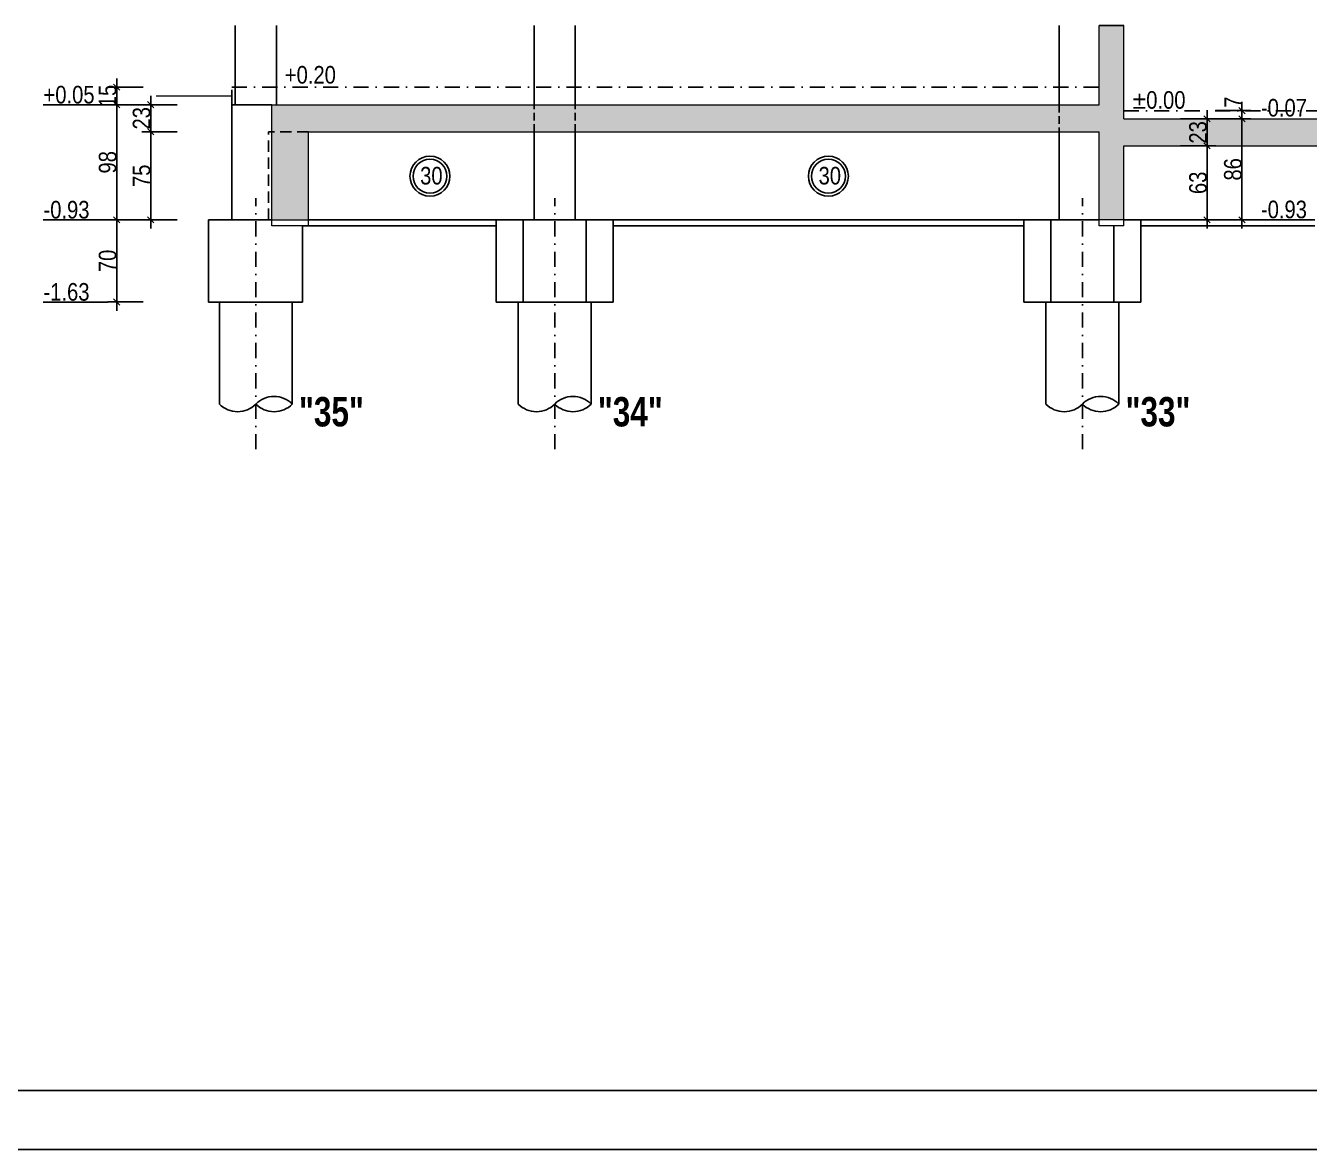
# Model space of a CAD drawing. Header units: centimetres. Extents: x 0 to 23018, y -29024 to -24812.
# Drawn here: x 18656 to 19749, y -29024 to -28067 of the extents above; entities that cross this region are included whole.
import ezdxf
from ezdxf.enums import TextEntityAlignment as Align

# ---------------------------------------------------------------- set-up
doc = ezdxf.new("R2010")
doc.units = ezdxf.units.CM
doc.header["$LTSCALE"] = 25.4
doc.header["$PDMODE"] = 1
doc.header["$PDSIZE"] = -2
doc.linetypes.add('CACHEX2', pattern=[19.05, 12.7, -6.35])
doc.linetypes.add('TIRETPTX2', pattern=[50.8, 25.4, -12.7, 0, -12.7])
for name, color, linetype in [('01_cote_gen', 4, 'Continuous'), ('01_linteaux', 2, 'Continuous'), ('01_murs_sup', 2, 'CACHEX2'), ('01_poch_BN', 9, 'Continuous'), ('01_texte', 230, 'Continuous'), ('AA_COTES', 2, 'Continuous')]:
    doc.layers.add(name, color=color, linetype=linetype)
doc.layers.add('01_PIEUX', color=5, linetype='Continuous', lineweight=60)
doc.styles.add('ARIAL NA', font='ARIALN.TTF')
doc.styles.add('impact', font='impact.ttf')
doc.styles.add('STYLE2', font='ARIALN.TTF')
doc.dimstyles.new('JB50', dxfattribs={"dimscale": 0.1, "dimtxt": 150, "dimasz": 15, "dimexe": 0.1, "dimexo": 0.1, "dimgap": 0.09, "dimtad": 1, "dimdec": 1, "dimdsep": 46, "dimtxsty": 'STYLE2', "dimblk1": 'BOND_G', "dimblk2": 'BOND_D', "dimsah": 1, "dimcen": 1.5, "dimdle": 0.01, "dimse1": 1, "dimse2": 1, "dimclrd": 4, "dimclre": 2, "dimclrt": 6, "dimazin": 2, "dimtfac": 2.333333, "dimtdec": 1, "dimtix": 1, "dimtmove": 2, "dimatfit": 3, "dimldrblk": 'BOND_G', "dimfxl": 1, "dimtolj": 1, "dimtzin": 0, "dimarcsym": 0})

# ---------------------------------------------------------------- blocks, each defined once
blk = doc.blocks.new('BOND_G')
at = {"layer": 'AA_COTES', "color": 0}
for p, q in [((0, -5), (0, 15)), ((5, 0), (-5, 0)), ((1.77, 1.77), (-1.77, -1.77))]:
    blk.add_line(p, q, dxfattribs=at)
blk = doc.blocks.new('BOND_D')
at = {"layer": 'AA_COTES', "color": 0}
for p, q in [((5, 0), (-5, 0)), ((-1.77, -1.77), (1.77, 1.77)), ((0, 5), (0, -15))]:
    blk.add_line(p, q, dxfattribs=at)
blk = doc.blocks.new('*D256')
at = {"layer": '01_cote_gen', "color": 4, "lineweight": -2, "transparency": 16777216}
blk.add_line((18733.1, -28231), (18733.1, -28136), dxfattribs=at)
at = {"layer": 'Defpoints', "color": 0, "transparency": 16777216}
for p in [(18733.1, -28134.5), (18865.1, -28134.5), (18811.3, -28232.5)]:
    blk.add_point(p, dxfattribs=at)
at = {"layer": '01_cote_gen', "color": 4, "lineweight": -2, "transparency": 16777216, "xscale": 1.5, "yscale": 1.5, "zscale": 1.5}
for name, p, rotation in [('BOND_D', (18733.1, -28134.5), 90), ('BOND_G', (18733.1, -28232.5), 270)]:
    blk.add_blockref(name, p, dxfattribs=dict(at, rotation=rotation))
at = {"layer": '01_cote_gen', "color": 6, "transparency": 16777216, "insert": (18725.4, -28183.5), "char_height": 15, "attachment_point": 5, "rotation": 90, "style": 'STYLE2'}
blk.add_mtext('\\A1;98', dxfattribs=at)
blk = doc.blocks.new('*D257')
at = {"layer": '01_cote_gen', "color": 4, "lineweight": -2, "transparency": 16777216}
blk.add_line((18762, -28231), (18762, -28159), dxfattribs=at)
at = {"layer": 'Defpoints', "color": 0, "transparency": 16777216}
for p in [(18762, -28157.5), (18896.4, -28157.5), (18893.1, -28232.5)]:
    blk.add_point(p, dxfattribs=at)
at = {"layer": '01_cote_gen', "color": 4, "lineweight": -2, "transparency": 16777216, "xscale": 1.5, "yscale": 1.5, "zscale": 1.5}
for name, p, rotation in [('BOND_D', (18762, -28157.5), 90), ('BOND_G', (18762, -28232.5), 270)]:
    blk.add_blockref(name, p, dxfattribs=dict(at, rotation=rotation))
at = {"layer": '01_cote_gen', "color": 6, "transparency": 16777216, "insert": (18754.3, -28195), "char_height": 15, "attachment_point": 5, "rotation": 90, "style": 'STYLE2'}
blk.add_mtext('\\A1;75', dxfattribs=at)
blk = doc.blocks.new('*D258')
at = {"layer": '01_cote_gen', "color": 4, "lineweight": -2, "transparency": 16777216}
blk.add_line((18762, -28156), (18762, -28136), dxfattribs=at)
at = {"layer": 'Defpoints', "color": 0, "transparency": 16777216}
for p in [(18755.6, -28134.5), (18762, -28134.5), (18779.2, -28157.5)]:
    blk.add_point(p, dxfattribs=at)
at = {"layer": '01_cote_gen', "color": 4, "lineweight": -2, "transparency": 16777216, "xscale": 1.5, "yscale": 1.5, "zscale": 1.5}
for name, p, rotation in [('BOND_D', (18762, -28134.5), 90), ('BOND_G', (18762, -28157.5), 270)]:
    blk.add_blockref(name, p, dxfattribs=dict(at, rotation=rotation))
at = {"layer": '01_cote_gen', "color": 6, "transparency": 16777216, "insert": (18754.3, -28146), "char_height": 15, "attachment_point": 5, "rotation": 90, "style": 'STYLE2'}
blk.add_mtext('\\A1;23', dxfattribs=at)
blk = doc.blocks.new('*D259')
at = {"layer": '01_cote_gen', "color": 4, "lineweight": -2, "transparency": 16777216}
for p, q in [((18733.1, -28118), (18733.1, -28116.5)), ((18733.1, -28119.5), (18733.1, -28134.5)), ((18733.1, -28136), (18733.1, -28137.5))]:
    blk.add_line(p, q, dxfattribs=at)
at = {"layer": 'Defpoints', "color": 0, "transparency": 16777216}
for p in [(18831.1, -28119.5), (18733.1, -28134.5), (18865.1, -28134.5)]:
    blk.add_point(p, dxfattribs=at)
at = {"layer": '01_cote_gen', "color": 4, "lineweight": -2, "transparency": 16777216, "xscale": 1.5, "yscale": 1.5, "zscale": 1.5}
for name, p, rotation in [('BOND_G', (18733.1, -28119.5), 270), ('BOND_D', (18733.1, -28134.5), 90)]:
    blk.add_blockref(name, p, dxfattribs=dict(at, rotation=rotation))
at = {"layer": '01_cote_gen', "color": 6, "transparency": 16777216, "insert": (18725.4, -28127), "char_height": 15, "attachment_point": 5, "rotation": 90, "style": 'STYLE2'}
blk.add_mtext('\\A1;15', dxfattribs=at)
blk = doc.blocks.new('*D260')
at = {"layer": '01_cote_gen', "color": 4, "lineweight": -2, "transparency": 16777216}
blk.add_line((18733.1, -28301), (18733.1, -28234), dxfattribs=at)
at = {"layer": 'Defpoints', "color": 0, "transparency": 16777216}
for p in [(18733.1, -28232.5), (18811.3, -28232.5), (18811.3, -28302.5)]:
    blk.add_point(p, dxfattribs=at)
at = {"layer": '01_cote_gen', "color": 4, "lineweight": -2, "transparency": 16777216, "xscale": 1.5, "yscale": 1.5, "zscale": 1.5}
for name, p, rotation in [('BOND_D', (18733.1, -28232.5), 90), ('BOND_G', (18733.1, -28302.5), 270)]:
    blk.add_blockref(name, p, dxfattribs=dict(at, rotation=rotation))
at = {"layer": '01_cote_gen', "color": 6, "transparency": 16777216, "insert": (18725.4, -28267.5), "char_height": 15, "attachment_point": 5, "rotation": 90, "style": 'STYLE2'}
blk.add_mtext('\\A1;70', dxfattribs=at)
blk = doc.blocks.new('*D261')
at = {"layer": '01_cote_gen', "color": 4, "lineweight": -2, "transparency": 16777216}
blk.add_line((19691.2, -28148), (19691.2, -28231), dxfattribs=at)
at = {"layer": 'Defpoints', "color": 0, "transparency": 16777216}
for p in [(19628.7, -28146.5), (19634.2, -28232.5), (19691.2, -28232.5)]:
    blk.add_point(p, dxfattribs=at)
at = {"layer": '01_cote_gen', "color": 4, "lineweight": -2, "transparency": 16777216, "xscale": 1.5, "yscale": 1.5, "zscale": 1.5}
for name, p, rotation in [('BOND_G', (19691.2, -28146.5), 90), ('BOND_D', (19691.2, -28232.5), 270)]:
    blk.add_blockref(name, p, dxfattribs=dict(at, rotation=rotation))
at = {"layer": '01_cote_gen', "color": 6, "transparency": 16777216, "insert": (19683.6, -28189.5), "char_height": 15, "attachment_point": 5, "rotation": 90, "style": 'STYLE2'}
blk.add_mtext('\\A1;86', dxfattribs=at)
blk = doc.blocks.new('*D262')
at = {"layer": '01_cote_gen', "color": 4, "lineweight": -2, "transparency": 16777216}
blk.add_line((19661.5, -28148), (19661.5, -28168), dxfattribs=at)
at = {"layer": 'Defpoints', "color": 0, "transparency": 16777216}
for p in [(19643.2, -28146.5), (19643.2, -28169.5), (19661.5, -28169.5)]:
    blk.add_point(p, dxfattribs=at)
at = {"layer": '01_cote_gen', "color": 4, "lineweight": -2, "transparency": 16777216, "xscale": 1.5, "yscale": 1.5, "zscale": 1.5}
for name, p, rotation in [('BOND_G', (19661.5, -28146.5), 90), ('BOND_D', (19661.5, -28169.5), 270)]:
    blk.add_blockref(name, p, dxfattribs=dict(at, rotation=rotation))
at = {"layer": '01_cote_gen', "color": 6, "transparency": 16777216, "insert": (19653.9, -28158), "char_height": 15, "attachment_point": 5, "rotation": 90, "style": 'STYLE2'}
blk.add_mtext('\\A1;23', dxfattribs=at)
blk = doc.blocks.new('*D263')
at = {"layer": '01_cote_gen', "color": 4, "lineweight": -2, "transparency": 16777216}
blk.add_line((19661.5, -28171), (19661.5, -28231), dxfattribs=at)
at = {"layer": 'Defpoints', "color": 0, "transparency": 16777216}
for p in [(19644.6, -28169.5), (19644.6, -28232.5), (19661.5, -28232.5)]:
    blk.add_point(p, dxfattribs=at)
at = {"layer": '01_cote_gen', "color": 4, "lineweight": -2, "transparency": 16777216, "xscale": 1.5, "yscale": 1.5, "zscale": 1.5}
for name, p, rotation in [('BOND_G', (19661.5, -28169.5), 90), ('BOND_D', (19661.5, -28232.5), 270)]:
    blk.add_blockref(name, p, dxfattribs=dict(at, rotation=rotation))
at = {"layer": '01_cote_gen', "color": 6, "transparency": 16777216, "insert": (19653.9, -28201), "char_height": 15, "attachment_point": 5, "rotation": 90, "style": 'STYLE2'}
blk.add_mtext('\\A1;63', dxfattribs=at)
blk = doc.blocks.new('*D264')
at = {"layer": '01_cote_gen', "color": 4, "lineweight": -2, "transparency": 16777216}
blk.add_line((19691.2, -28141), (19691.2, -28145), dxfattribs=at)
at = {"layer": 'Defpoints', "color": 0, "transparency": 16777216}
for p in [(19668.8, -28139.5), (19669, -28146.5), (19691.2, -28146.5)]:
    blk.add_point(p, dxfattribs=at)
at = {"layer": '01_cote_gen', "color": 4, "lineweight": -2, "transparency": 16777216, "xscale": 1.5, "yscale": 1.5, "zscale": 1.5}
for name, p, rotation in [('BOND_G', (19691.2, -28139.5), 90), ('BOND_D', (19691.2, -28146.5), 270)]:
    blk.add_blockref(name, p, dxfattribs=dict(at, rotation=rotation))
at = {"layer": '01_cote_gen', "color": 6, "transparency": 16777216, "insert": (19683.7, -28132.3), "char_height": 15, "attachment_point": 5, "rotation": 90, "style": 'STYLE2'}
blk.add_mtext('\\A1;7', dxfattribs=at)

msp = doc.modelspace()

# ---------------------------------------------------------------- hatches: boundary and pattern name
at = {"layer": '01_poch_BN'}
h = msp.add_hatch(color=256, dxfattribs=at)
h.dxf.hatch_style = 1
h.paths.add_polyline_path([(21483.82, -28139.54), (21444.42, -28139.54), (21444.42, -28179.54), (20959.64, -28179.54), (20959.64, -28139.54), (20942.94, -28139.54), (20942.94, -28232.54), (20984.7, -28232.54), (20984.7, -28202.54), (21444.42, -28202.54), (21444.42, -28232.54), (21483.82, -28232.54)])
h.paths.add_polyline_path([(21365.64, -28292.54), (21292.33, -28292.54), (21292.33, -28580.35), (21365.64, -28580.35)])
h.paths.add_polyline_path([(21292.33, -28459.54), (20912.94, -28459.54), (20912.94, -28580.35), (20935.94, -28580.35), (20935.94, -28482.54), (21292.33, -28482.54)])
h.paths.add_polyline_path([(20942.94, -28196.42), (20346.13, -28196.42), (20346.13, -28226.42), (20942.94, -28226.42)])
h.paths.add_polyline_path([(20346.13, -28067.1), (20325.25, -28067.1), (20325.25, -28146.54), (19590.58, -28146.54), (19590.58, -28067.1), (19569.8, -28067.1), (19569.8, -28134.54), (18865.14, -28134.54), (18865.14, -28232.54), (18896.45, -28232.54), (18896.45, -28157.54), (19569.8, -28157.54), (19569.8, -28232.54), (19590.58, -28232.54), (19590.58, -28169.54), (19851.03, -28169.54), (19851.03, -28232.54), (19926.83, -28232.54), (19926.83, -28169.54), (20262.61, -28169.54), (20262.61, -28232.54), (20346.13, -28232.54)])
h.paths.add_polyline_path([(19897.87, -28292.54), (19829.69, -28292.54), (19829.69, -28580.35), (19897.87, -28580.35)])

# ---------------------------------------------------------------- linework, layer by layer
at = {"layer": '01_cote_gen'}
msp.add_line((21967.31, -29024.36), (16027.31, -29024.36), dxfattribs=at)
at = {"layer": '01_linteaux'}
for p, q in [((18834.03, -28134.54), (18834.03, -28067.1)), ((18869.03, -28134.54), (18869.03, -28067.1)), ((19088.53, -28134.54), (19088.53, -28067.1)), ((19123.53, -28134.54), (19123.53, -28067.1)), ((19535.71, -28134.54), (19535.71, -28067.1)), ((18831.06, -28232.54), (18831.06, -28134.54)), ((18865.14, -28134.54), (18831.06, -28134.54)), ((19088.53, -28232.54), (19088.53, -28157.54)), ((19123.53, -28232.54), (19123.53, -28157.54)), ((19535.71, -28232.54), (19535.71, -28157.54)), ((18811.3, -28302.54), (18811.3, -28232.54)), ((18811.3, -28232.54), (18865.14, -28232.54)), ((18896.45, -28232.54), (19056.23, -28232.54)), ((19056.23, -28302.54), (19056.23, -28232.54)), ((19056.23, -28232.54), (19155.84, -28232.54)), ((19079.2, -28302.54), (19079.2, -28232.54)), ((19132.86, -28302.54), (19132.86, -28232.54)), ((19155.84, -28302.54), (19155.84, -28232.54)), ((19155.84, -28232.54), (19505.58, -28232.54)), ((19505.58, -28302.54), (19505.58, -28232.54)), ((19505.58, -28232.54), (19569.8, -28232.54)), ((19528.55, -28302.54), (19528.55, -28232.54)), ((19590.58, -28232.54), (19605.18, -28232.54)), ((19605.18, -28302.54), (19605.18, -28232.54)), ((19753.35, -28232.54), (19605.18, -28232.54)), ((18891.29, -28302.54), (18891.29, -28237.54)), ((18891.29, -28237.54), (19056.23, -28237.54)), ((19155.84, -28237.54), (19505.58, -28237.54)), ((19582.21, -28302.54), (19582.21, -28237.54)), ((19753.35, -28237.54), (19605.18, -28237.54)), ((18811.3, -28302.54), (18891.29, -28302.54)), ((18820.53, -28389.46), (18820.53, -28302.54)), ((18882.53, -28389.46), (18882.53, -28302.54)), ((19056.23, -28302.54), (19155.84, -28302.54)), ((19075.03, -28389.46), (19075.03, -28302.54)), ((19137.03, -28389.46), (19137.03, -28302.54)), ((19505.58, -28302.54), (19605.18, -28302.54)), ((19524.38, -28389.46), (19524.38, -28302.54)), ((19586.38, -28389.46), (19586.38, -28302.54))]:
    msp.add_line(p, q, dxfattribs=at)
at = {"layer": '01_linteaux', "linetype": 'TIRETPTX2', "ltscale": 0.02}
for p, q in [((18831.06, -28119.54), (19569.8, -28119.54)), ((18831.06, -28134.54), (18831.06, -28119.54)), ((19590.58, -28139.54), (19853.76, -28139.54)), ((18851.53, -28427.99), (18851.53, -28214.09)), ((19106.03, -28427.99), (19106.03, -28214.09)), ((19555.38, -28427.99), (19555.38, -28214.09))]:
    msp.add_line(p, q, dxfattribs=at)
at = {"layer": '01_linteaux'}
for centre, start, end in [((18867.03, -28404.53), 44.19387, 135.80613), ((19121.53, -28404.53), 44.19387, 135.80613), ((19570.88, -28404.53), 44.19387, 135.80613), ((18836.03, -28374.39), 224.19387, 315.80613), ((18867.03, -28374.39), 224.19387, 315.80613), ((19090.53, -28374.39), 224.19387, 315.80613), ((19121.53, -28374.39), 224.19387, 315.80613), ((19539.88, -28374.39), 224.19387, 315.80613), ((19570.88, -28374.39), 224.19387, 315.80613)]:
    msp.add_arc(centre, 21.62, start, end, dxfattribs=at)
at = {"layer": '01_murs_sup', "ltscale": 0.02}
for p, q in [((19088.53, -28157.54), (19088.53, -28134.54)), ((19123.53, -28157.54), (19123.53, -28134.54)), ((19535.71, -28134.54), (19535.71, -28157.54))]:
    msp.add_line(p, q, dxfattribs=at)
at = {"layer": '01_murs_sup', "ltscale": 0.03}
for p in [(18862.37, -28232.54), (18896.45, -28157.54)]:
    msp.add_line(p, (18862.37, -28157.54), dxfattribs=at)
at = {"layer": '01_PIEUX', "linetype": 'Continuous', "lineweight": 5}
for p, q in [((19569.8, -28134.54), (19569.8, -28067.1)), ((19590.58, -28146.54), (19590.58, -28067.1)), ((18831.06, -28127.04), (18766.65, -28127.04)), ((18865.14, -28134.54), (19569.8, -28134.54)), ((18865.14, -28237.54), (18865.14, -28134.54)), ((19590.58, -28146.54), (20325.25, -28146.54)), ((18896.45, -28157.54), (19569.8, -28157.54)), ((18896.45, -28237.54), (18896.45, -28157.54)), ((19569.8, -28237.54), (19569.8, -28157.54)), ((19590.58, -28169.54), (19851.03, -28169.54)), ((19590.58, -28237.54), (19590.58, -28169.54)), ((18865.14, -28232.54), (18896.45, -28232.54)), ((19590.58, -28232.54), (19569.8, -28232.54)), ((18896.45, -28237.54), (18865.14, -28237.54)), ((19590.58, -28237.54), (19569.8, -28237.54))]:
    msp.add_line(p, q, dxfattribs=at)
at = {"layer": '01_poch_BN'}
msp.add_line((19590.58, -28067.1), (19569.8, -28067.1), dxfattribs=at)
at = {"layer": '01_texte'}
for p, q in [((18725.59, -28134.54), (18670.56, -28134.54)), ((18725.59, -28232.54), (18670.56, -28232.54)), ((18725.59, -28302.54), (18670.56, -28302.54)), ((21967.31, -28974.36), (16077.31, -28974.36))]:
    msp.add_line(p, q, dxfattribs=at)
for centre, radius in [((18999.81, -28195.31), 17.03), ((19339.08, -28195.31), 17.03), ((18999.81, -28195.31), 14.45), ((19339.08, -28195.31), 14.45)]:
    msp.add_circle(centre, radius, dxfattribs=at)

# ---------------------------------------------------------------- texts
at = {"layer": '01_texte', "style": 'ARIAL NA'}
for s, p in [('+0.20', (18876.19, -28116.45)), ('+0.05', (18670.71, -28133.38)), ('%%P0.00', (19598.22, -28137.9)), ('-0.07', (19707.42, -28144.51)), ('30', (18991.43, -28202.4)), ('30', (19330.71, -28202.4)), ('-0.93', (18670.71, -28231.38)), ('-0.93', (19707.42, -28231.16)), ('-1.63', (18670.71, -28301.38))]:
    msp.add_text(s, height=15, dxfattribs=at).set_placement(p)
at = {"layer": '01_texte', "style": 'impact'}
for s, p in [('"35"', (18915.9, -28415.97)), ('"34"', (19170.4, -28415.97)), ('"33"', (19619.75, -28415.97))]:
    msp.add_text(s, height=25, rotation=0, dxfattribs=at).set_placement(p, align=Align.BOTTOM_CENTER)

# ---------------------------------------------------------------- dimensions: what is measured, and where the dimension line sits
at = {"layer": '01_cote_gen'}
for base, p1, p2, picture, middle in [((18733.09, -28134.54), (18831.06, -28119.54), (18865.14, -28134.54), '*D259', (18725.43, -28127.04)), ((18733.09, -28134.54), (18811.3, -28232.54), (18865.14, -28134.54), '*D256', (18725.43, -28183.54)), ((18761.96, -28134.54), (18779.24, -28157.54), (18755.59, -28134.54), '*D258', (18754.29, -28146.04)), ((19691.24, -28232.54), (19628.72, -28146.54), (19634.25, -28232.54), '*D261', (19683.57, -28189.54)), ((19661.53, -28169.54), (19643.23, -28146.54), (19643.23, -28169.54), '*D262', (19653.87, -28158.04)), ((18761.96, -28157.54), (18893.12, -28232.54), (18896.45, -28157.54), '*D257', (18754.32, -28195.04)), ((19661.53, -28232.54), (19644.61, -28169.54), (19644.61, -28232.54), '*D263', (19653.87, -28201.04)), ((18733.09, -28232.54), (18811.3, -28302.54), (18811.3, -28232.54), '*D260', (18725.43, -28267.54))]:
    dim = msp.add_linear_dim(base=base, p1=p1, p2=p2, angle=90, dimstyle='JB50', dxfattribs=at)
    dim.commit()
    dim.dimension.update_dxf_attribs({"geometry": picture, "text_midpoint": middle})
dim = msp.add_linear_dim(base=(19691.24, -28146.54), p1=(19668.79, -28139.54), p2=(19669.03, -28146.54), angle=90, dimstyle='JB50', dxfattribs=at)
dim.commit()
dim.dimension.update_dxf_attribs({"geometry": '*D264', "text_midpoint": (19683.73, -28132.31), "dimtype": 160})

doc.saveas('drawing.dxf')
